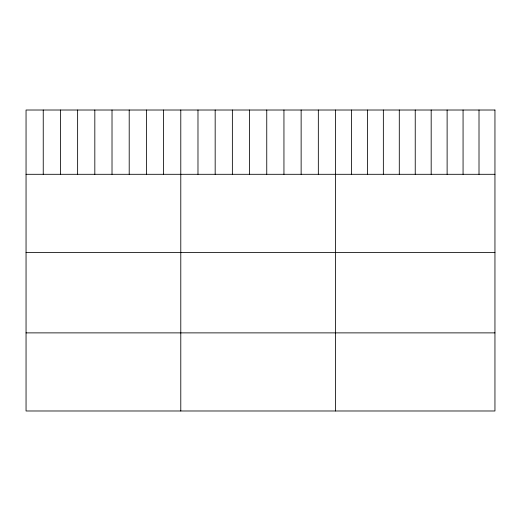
<?xml version="1.0" encoding="UTF-8"?>
<svg xmlns="http://www.w3.org/2000/svg" width="521" height="521" viewBox="0 0 521 521"><rect width="100%" height="100%" fill="white"/><g stroke="black" fill="none" stroke-linecap="round" stroke-linejoin="round"><path stroke-width="0.78" d="M26.05 174.301L494.95 174.301M26.05 252.405L494.95 252.405M26.05 332.88L494.95 332.88M479.007 110.016L479.007 174.301M463.065 110.016L463.065 174.301M447.122 110.016L447.122 174.301M431.18 110.016L431.18 174.301M415.237 110.016L415.237 174.301M399.294 110.016L399.294 174.301M383.352 110.016L383.352 174.301M367.409 110.016L367.409 174.301M351.467 110.016L351.467 174.301M335.524 110.016L335.524 410.984M318.331 110.016L318.331 174.301M301.138 110.016L301.138 174.301M283.945 110.016L283.945 174.301M266.752 110.016L266.752 174.301M249.559 110.016L249.559 174.301M232.366 110.016L232.366 174.301M215.173 110.016L215.173 174.301M197.98 110.016L197.98 174.301M180.787 110.016L180.787 410.984M163.594 110.016L163.594 174.301M146.401 110.016L146.401 174.301M129.208 110.016L129.208 174.301M112.015 110.016L112.015 174.301M94.822 110.016L94.822 174.301M77.629 110.016L77.629 174.301M60.436 110.016L60.436 174.301M43.243 110.016L43.243 174.301M494.95 110.016L26.05 110.016L26.05 410.984L494.95 410.984L494.95 110.016"/></g></svg>
